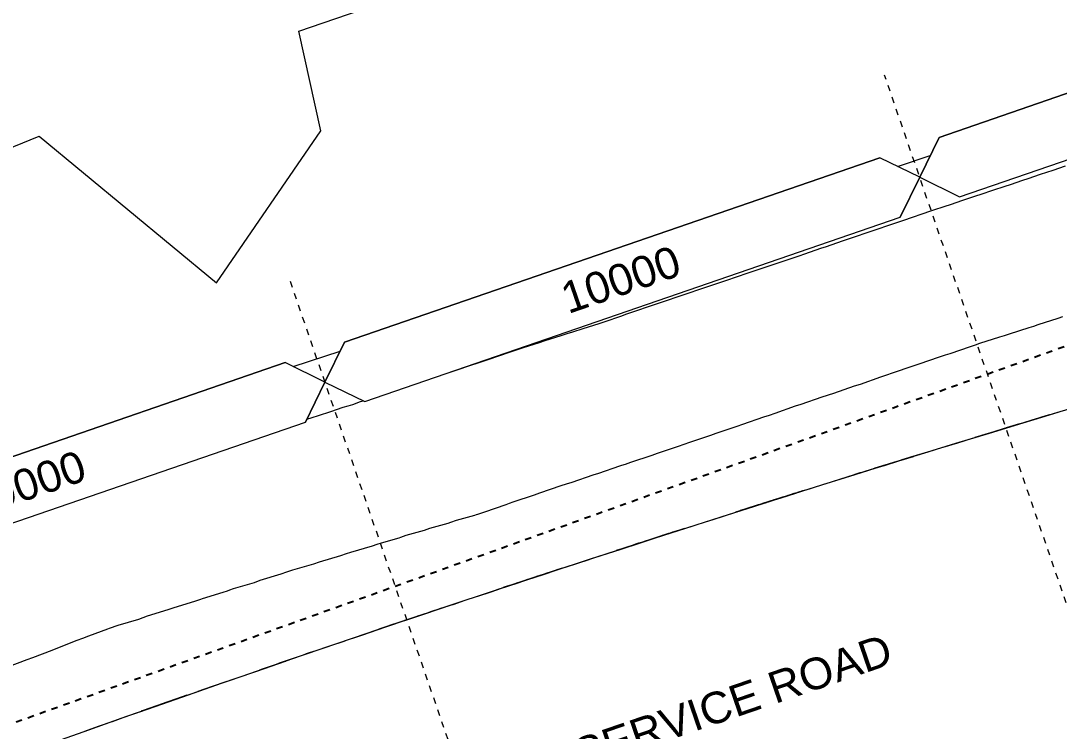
# Model space of a CAD drawing. Header units: metres. Extents: x -2477 to -2300, y 3875 to 4051.
# Drawn here: x -2411.54 to -2395.03, y 4025.26 to 4036.55 of the extents above; entities that cross this region are included whole.
import ezdxf

# ---------------------------------------------------------------- set-up
doc = ezdxf.new("R2010")
doc.units = ezdxf.units.M
doc.linetypes.add('BOUNDARY Tighter', pattern=[0.008, 0.004, -0.002, 0, -0.002])
doc.linetypes.add('Grid Line', pattern=[0.021, 0.012, -0.003, 0.003, -0.003])
for name, color, linetype, lineweight in [('A-ANNO-NOTE', 131, 'Continuous', 5), ('A-DETL', 90, 'Continuous', 13), ('A-DETL-GENF', 92, 'Continuous', 5), ('A-FLOR', 192, 'Continuous', 5), ('C-TOPO', 7, 'Continuous', 5), ('C-TOPO-MAJR', 7, 'Continuous', 20), ('C-TOPO-MINR', 7, 'Continuous', 5), ('G-ANNO-TEXT', 231, 'Continuous', 5), ('S-GRID', 1, 'Continuous', 5)]:
    doc.layers.add(name, color=color, linetype=linetype, lineweight=lineweight)
doc.styles.add('Arial', font='arial.ttf', dxfattribs={"height": 0.5})

# ---------------------------------------------------------------- blocks, each defined once
blk = doc.blocks.new('Dimension - Grids _2D_ - 1-200-1063965-GA - Part A')
at = {"layer": 'A-DETL-GENF'}
for p, q in [((-4.323, 0.5), (-4.823, 0)), ((-4.823, 0), (-4.323, 0.5)), ((4.677, 0.5), (-4.323, 0.5)), ((-4.323, 0.5), (4.677, 0.5)), ((5.177, 0), (4.677, 0.5)), ((5.177, 0), (4.677, 0.5)), ((-4.823, 0), (-4.323, -0.5)), ((4.677, -0.5), (5.177, 0)), ((5.177, 0), (4.677, -0.5)), ((-4.823, 0), (-4.323, -0.5)), ((-4.323, -0.5), (4.677, -0.5)), ((-4.323, -0.5), (4.677, -0.5))]:
    blk.add_line(p, q, dxfattribs=at)

msp = doc.modelspace()

# ---------------------------------------------------------------- linework, layer by layer
at = {"layer": 'A-DETL', "linetype": 'BOUNDARY Tighter', "lineweight": 25}
msp.add_line((-2388.3643, 4033.7254), (-2421.5847, 4021.8293), dxfattribs=at)
at = {"layer": 'A-FLOR'}
msp.add_arc((-2296.5921, 3702.791), 336, 101.5, 109.702284, dxfattribs=at)
msp.add_open_spline([(-2411.5112, 4024.9055), (-2400.2963, 4028.9215), (-2388.8681, 4032.3411), (-2377.2907, 4035.1452)], degree=3, dxfattribs=at)
at = {"layer": 'C-TOPO'}
for p, q in [((-2397.6042, 4034.2323), (-2397.0825, 4034.4051)), ((-2407.2115, 4031.0507), (-2406.4652, 4031.2979)), ((-2396.0746, 4030.0158), (-2396.2698, 4029.9563)), ((-2395.8837, 4030.0739), (-2396.175, 4029.9852)), ((-2395.8738, 4030.0769), (-2395.8837, 4030.0739)), ((-2396.2835, 4029.9522), (-2396.3752, 4029.9242)), ((-2396.2698, 4029.9563), (-2396.2835, 4029.9522)), ((-2398.2001, 4029.361), (-2398.2808, 4029.3359)), ((-2398.187, 4029.3651), (-2398.2001, 4029.361)), ((-2398.0175, 4029.4179), (-2398.187, 4029.3651)), ((-2397.85, 4029.47), (-2398.1057, 4029.3905)), ((-2397.8438, 4029.4719), (-2397.85, 4029.47)), ((-2399.8173, 4028.8525), (-2400.032, 4028.7843)), ((-2399.8037, 4028.8569), (-2399.8173, 4028.8525)), ((-2400.1115, 4028.7591), (-2400.1821, 4028.7366)), ((-2400.1029, 4028.7618), (-2400.1115, 4028.7591)), ((-2399.9568, 4028.8083), (-2400.1029, 4028.7618)), ((-2400.9827, 4028.4805), (-2401.015, 4028.4701)), ((-2401.8923, 4028.1869), (-2402.0176, 4028.1462)), ((-2401.7723, 4028.2258), (-2401.9541, 4028.1669)), ((-2402.0217, 4028.1449), (-2402.0792, 4028.1262)), ((-2402.9091, 4027.8553), (-2402.9675, 4027.8362)), ((-2403.9273, 4027.5197), (-2403.9724, 4027.5047)), ((-2403.921, 4027.5217), (-2403.9273, 4027.5197)), ((-2403.824, 4027.5539), (-2403.921, 4027.5217)), ((-2403.7329, 4027.584), (-2403.8722, 4027.5379)), ((-2403.7211, 4027.5879), (-2403.7329, 4027.584)), ((-2404.8551, 4027.2107), (-2404.9272, 4027.1865)), ((-2405.8335, 4026.8816), (-2405.8619, 4026.872)), ((-2405.8195, 4026.8863), (-2405.8335, 4026.8816)), ((-2405.7518, 4026.9092), (-2405.8195, 4026.8863)), ((-2405.6903, 4026.93), (-2405.7867, 4026.8974)), ((-2405.679, 4026.9338), (-2405.6903, 4026.93)), ((-2406.8362, 4026.5409), (-2406.9074, 4026.5165)), ((-2407.7308, 4026.2339), (-2407.748, 4026.228)), ((-2407.7194, 4026.2378), (-2407.7308, 4026.2339)), ((-2407.6756, 4026.2529), (-2407.7194, 4026.2378)), ((-2407.6978, 4026.2453), (-2407.633, 4026.2676)), ((-2407.633, 4026.2676), (-2407.6272, 4026.2696)), ((-2407.6219, 4026.2714), (-2407.6272, 4026.2696)), ((-2409.0857, 4025.7636), (-2409.5955, 4025.585)), ((-2408.9045, 4025.8269), (-2409.0857, 4025.7636)), ((-2409.6233, 4025.5752), (-2409.6309, 4025.5725)), ((-2409.6167, 4025.5775), (-2409.6233, 4025.5752)), ((-2409.5955, 4025.585), (-2409.6167, 4025.5775)), ((-2409.6059, 4025.5813), (-2409.5772, 4025.5914)), ((-2409.5772, 4025.5914), (-2409.5649, 4025.5957))]:
    msp.add_line(p, q, dxfattribs=at)
at = {"layer": 'C-TOPO', "flags": 128}
for points in [[(-2395.4835, 4030.1952), (-2395.258, 4030.2633), (-2395.0324, 4030.3313)], [(-2395.9381, 4030.0574), (-2395.713, 4030.1257), (-2395.4878, 4030.1939)], [(-2395.4878, 4030.1939), (-2395.4856, 4030.1945), (-2395.4835, 4030.1952)], [(-2396.4069, 4029.9145), (-2396.1756, 4029.9851), (-2395.9441, 4030.0555)], [(-2395.9441, 4030.0555), (-2395.9411, 4030.0564), (-2395.9381, 4030.0574)], [(-2396.8756, 4029.7709), (-2396.6441, 4029.8419), (-2396.4125, 4029.9127)], [(-2396.4125, 4029.9127), (-2396.4097, 4029.9136), (-2396.4069, 4029.9145)], [(-2397.3462, 4029.6259), (-2397.1147, 4029.6973), (-2396.8831, 4029.7686)], [(-2396.8831, 4029.7686), (-2396.8813, 4029.7691), (-2396.8794, 4029.7697)], [(-2396.8794, 4029.7697), (-2396.8775, 4029.7703), (-2396.8756, 4029.7709)], [(-2397.8131, 4029.4814), (-2397.5815, 4029.5532), (-2397.3498, 4029.6248)], [(-2397.3498, 4029.6248), (-2397.348, 4029.6254), (-2397.3462, 4029.6259)], [(-2398.7561, 4029.1872), (-2398.5212, 4029.2608), (-2398.2863, 4029.3342)], [(-2398.2863, 4029.3342), (-2398.2847, 4029.3347), (-2398.2831, 4029.3352)], [(-2398.2831, 4029.3352), (-2398.2815, 4029.3357), (-2398.2799, 4029.3362)], [(-2398.2799, 4029.3362), (-2398.0482, 4029.4084), (-2397.8165, 4029.4804)], [(-2397.8165, 4029.4804), (-2397.8148, 4029.4809), (-2397.8131, 4029.4814)], [(-2399.216, 4029.0426), (-2398.9877, 4029.1145), (-2398.7593, 4029.1862)], [(-2398.7593, 4029.1862), (-2398.7577, 4029.1867), (-2398.7561, 4029.1872)], [(-2399.6852, 4028.8944), (-2399.4536, 4028.9677), (-2399.222, 4029.0408)], [(-2399.222, 4029.0408), (-2399.2205, 4029.0412), (-2399.219, 4029.0417)], [(-2399.219, 4029.0417), (-2399.2175, 4029.0422), (-2399.216, 4029.0426)], [(-2400.1511, 4028.7464), (-2399.9197, 4028.82), (-2399.6881, 4028.8935)], [(-2399.6881, 4028.8935), (-2399.6867, 4028.8939), (-2399.6852, 4028.8944)], [(-2400.6198, 4028.5969), (-2400.3884, 4028.6708), (-2400.157, 4028.7446)], [(-2400.157, 4028.7446), (-2400.1556, 4028.745), (-2400.1541, 4028.7455)], [(-2400.1541, 4028.7455), (-2400.1526, 4028.746), (-2400.1511, 4028.7464)], [(-2401.0853, 4028.4476), (-2400.854, 4028.5218), (-2400.6228, 4028.5959)], [(-2400.6228, 4028.5959), (-2400.6213, 4028.5964), (-2400.6198, 4028.5969)], [(-2401.5503, 4028.2976), (-2401.3193, 4028.3722), (-2401.0883, 4028.4466)], [(-2401.0883, 4028.4466), (-2401.0868, 4028.4471), (-2401.0853, 4028.4476)], [(-2402.0184, 4028.146), (-2401.7876, 4028.2209), (-2401.5567, 4028.2956)], [(-2401.5567, 4028.2956), (-2401.5551, 4028.2961), (-2401.5535, 4028.2966)], [(-2401.5535, 4028.2966), (-2401.5519, 4028.2971), (-2401.5503, 4028.2976)], [(-2402.4828, 4027.9948), (-2402.2523, 4028.0699), (-2402.0217, 4028.1449)], [(-2402.0217, 4028.1449), (-2402.02, 4028.1454), (-2402.0184, 4028.146)], [(-2402.9505, 4027.8417), (-2402.7202, 4027.9172), (-2402.4897, 4027.9925)], [(-2402.4897, 4027.9925), (-2402.4881, 4027.993), (-2402.4864, 4027.9936)], [(-2402.4864, 4027.9936), (-2402.4846, 4027.9942), (-2402.4828, 4027.9948)], [(-2403.8818, 4027.5347), (-2403.6521, 4027.6107), (-2403.4223, 4027.6866)], [(-2403.4223, 4027.6866), (-2403.4203, 4027.6872), (-2403.4183, 4027.6879)], [(-2403.4183, 4027.6879), (-2403.4163, 4027.6886), (-2403.4143, 4027.6892)], [(-2403.4143, 4027.6892), (-2403.1843, 4027.7649), (-2402.9543, 4027.8405)], [(-2402.9543, 4027.8405), (-2402.9524, 4027.8411), (-2402.9505, 4027.8417)], [(-2404.2763, 4027.4038), (-2404.0812, 4027.4686), (-2403.8861, 4027.5333)], [(-2403.8861, 4027.5333), (-2403.884, 4027.534), (-2403.8818, 4027.5347)], [(-2404.6706, 4027.2724), (-2404.4756, 4027.3374), (-2404.2805, 4027.4024)], [(-2404.2805, 4027.4024), (-2404.2784, 4027.4031), (-2404.2763, 4027.4038)], [(-2405.0695, 4027.1388), (-2404.8746, 4027.2042), (-2404.6796, 4027.2693)], [(-2404.6796, 4027.2693), (-2404.6774, 4027.2701), (-2404.6751, 4027.2709)], [(-2404.6751, 4027.2709), (-2404.6728, 4027.2716), (-2404.6706, 4027.2724)], [(-2405.4563, 4027.0089), (-2405.2652, 4027.0731), (-2405.0741, 4027.1373)], [(-2405.0741, 4027.1373), (-2405.0718, 4027.1381), (-2405.0695, 4027.1388)], [(-2405.9243, 4026.8509), (-2405.6903, 4026.93), (-2405.4563, 4027.0089)], [(-2406.8601, 4026.5327), (-2406.63, 4026.6112), (-2406.3998, 4026.6896)], [(-2406.3998, 4026.6896), (-2406.3978, 4026.6903), (-2406.3959, 4026.6909)], [(-2406.3959, 4026.6909), (-2406.1657, 4026.7691), (-2405.9356, 4026.8471)], [(-2405.9356, 4026.8471), (-2405.9327, 4026.848), (-2405.9298, 4026.849)], [(-2405.9298, 4026.849), (-2405.9271, 4026.85), (-2405.9243, 4026.8509)], [(-2407.3241, 4026.3738), (-2407.094, 4026.4527), (-2406.8639, 4026.5314)], [(-2406.8639, 4026.5314), (-2406.862, 4026.5321), (-2406.8601, 4026.5327)], [(-2407.7917, 4026.2129), (-2407.5617, 4026.2921), (-2407.3317, 4026.3712)], [(-2407.3317, 4026.3712), (-2407.3298, 4026.3718), (-2407.3279, 4026.3725)], [(-2407.3279, 4026.3725), (-2407.326, 4026.3731), (-2407.3241, 4026.3738)], [(-2408.2551, 4026.0527), (-2408.0253, 4026.1322), (-2407.7955, 4026.2116)], [(-2407.7955, 4026.2116), (-2407.7936, 4026.2122), (-2407.7917, 4026.2129)], [(-2408.7222, 4025.8904), (-2408.4926, 4025.9703), (-2408.2628, 4026.05)], [(-2408.2628, 4026.05), (-2408.259, 4026.0513), (-2408.2551, 4026.0527)], [(-2409.1858, 4025.7286), (-2408.956, 4025.8089), (-2408.7261, 4025.889)], [(-2408.7261, 4025.889), (-2408.7242, 4025.8897), (-2408.7222, 4025.8904)], [(-2409.6517, 4025.5652), (-2409.4227, 4025.6456), (-2409.1936, 4025.7259)], [(-2409.1936, 4025.7259), (-2409.1917, 4025.7265), (-2409.1897, 4025.7272)], [(-2409.1897, 4025.7272), (-2409.1878, 4025.7279), (-2409.1858, 4025.7286)], [(-2410.0846, 4025.4127), (-2409.8703, 4025.4883), (-2409.6559, 4025.5637)], [(-2409.6559, 4025.5637), (-2409.6538, 4025.5645), (-2409.6517, 4025.5652)], [(-2410.5239, 4025.2573), (-2410.3065, 4025.3343), (-2410.0891, 4025.4111)], [(-2410.0891, 4025.4111), (-2410.0868, 4025.4119), (-2410.0846, 4025.4127)], [(-2410.5279, 4025.2559), (-2410.5259, 4025.2566), (-2410.5239, 4025.2573)]]:
    msp.add_lwpolyline(points, dxfattribs=at)
at = {"layer": 'C-TOPO'}
for start, end in [(106.787806, 106.932232), (106.77504, 106.896474), (107.126165, 107.278504), (107.119932, 107.247513), (107.466123, 107.62477), (107.465601, 107.597404), (107.813999, 107.971032), (107.812362, 107.948869), (108.163682, 108.31729), (108.160737, 108.298826), (108.515362, 108.663544), (108.511745, 108.650456), (108.871439, 109.009793), (108.867894, 109.000117), (109.238136, 109.350523)]:
    msp.add_arc((-2298.1113, 3708.2316), 336.3657, start, end, dxfattribs=at)
at = {"layer": 'C-TOPO-MAJR', "color": 8, "lineweight": 15}
for p, q in [((-2395.3279, 4034.1094), (-2395.1313, 4034.1761)), ((-2395.1313, 4034.1761), (-2394.9346, 4034.2429)), ((-2395.8054, 4033.9475), (-2395.6092, 4034.014)), ((-2395.6092, 4034.014), (-2395.5242, 4034.0428)), ((-2395.5242, 4034.0428), (-2395.3279, 4034.1094)), ((-2396.3598, 4033.7641), (-2396.2739, 4033.7909)), ((-2396.2739, 4033.7909), (-2396.087, 4033.8543)), ((-2396.087, 4033.8543), (-2395.8908, 4033.9208)), ((-2395.8908, 4033.9208), (-2395.8054, 4033.9475)), ((-2396.8468, 4033.6015), (-2396.7604, 4033.6284)), ((-2396.7604, 4033.6284), (-2396.5647, 4033.6947)), ((-2396.5647, 4033.6947), (-2396.3598, 4033.7641)), ((-2397.3336, 4033.4364), (-2397.2451, 4033.4668)), ((-2397.2451, 4033.4668), (-2397.0424, 4033.5352)), ((-2397.0424, 4033.5352), (-2396.8468, 4033.6015)), ((-2397.7893, 4033.2825), (-2397.5362, 4033.368)), ((-2397.5362, 4033.368), (-2397.3336, 4033.4364)), ((-2398.4799, 4033.0484), (-2398.225, 4033.1345)), ((-2398.225, 4033.1345), (-2398.1356, 4033.1651)), ((-2398.1356, 4033.1651), (-2397.8783, 4033.252)), ((-2397.8783, 4033.252), (-2397.7893, 4033.2825)), ((-2398.7345, 4032.9624), (-2398.4799, 4033.0484)), ((-2399.6775, 4032.643), (-2399.1694, 4032.8146)), ((-2399.1694, 4032.8146), (-2399.0789, 4032.8456)), ((-2399.0789, 4032.8456), (-2398.8245, 4032.9315)), ((-2398.8245, 4032.9315), (-2398.7345, 4032.9624)), ((-2399.7699, 4032.6118), (-2399.6775, 4032.643)), ((-2400.3671, 4032.4091), (-2400.1136, 4032.4948)), ((-2400.1136, 4032.4948), (-2400.0236, 4032.5261)), ((-2400.0236, 4032.5261), (-2399.7699, 4032.6118)), ((-2400.7123, 4032.2921), (-2400.6204, 4032.3236)), ((-2400.6204, 4032.3236), (-2400.3671, 4032.4091)), ((-2401.3106, 4032.0895), (-2401.0577, 4032.1749)), ((-2401.0577, 4032.1749), (-2400.9654, 4032.2066)), ((-2400.9654, 4032.2066), (-2400.7123, 4032.2921)), ((-2401.9087, 4031.8876), (-2401.4035, 4032.0577)), ((-2401.4035, 4032.0577), (-2401.3106, 4032.0895)), ((-2402.2543, 4031.7706), (-2402.002, 4031.8556)), ((-2402.002, 4031.8556), (-2401.9087, 4031.8876)), ((-2402.7667, 4031.6047), (-2402.6019, 4031.6592)), ((-2402.6019, 4031.6592), (-2402.348, 4031.7385)), ((-2402.348, 4031.7385), (-2402.2543, 4031.7706)), ((-2403.205, 4031.468), (-2402.9494, 4031.5478)), ((-2402.9494, 4031.5478), (-2402.8565, 4031.5797)), ((-2402.8565, 4031.5797), (-2402.7667, 4031.6047)), ((-2403.803, 4031.2687), (-2403.5498, 4031.3526)), ((-2403.5498, 4031.3526), (-2403.2977, 4031.4362)), ((-2403.2977, 4031.4362), (-2403.205, 4031.468)), ((-2404.2391, 4031.122), (-2404.1458, 4031.154)), ((-2404.1458, 4031.154), (-2403.8959, 4031.2368)), ((-2403.8959, 4031.2368), (-2403.803, 4031.2687)), ((-2404.6668, 4030.9773), (-2404.5731, 4031.0095)), ((-2404.5731, 4031.0095), (-2404.4171, 4031.062)), ((-2404.4171, 4031.062), (-2404.2391, 4031.122)), ((-2404.6954, 4030.9677), (-2404.6668, 4030.9773)), ((-2406.266, 4030.4516), (-2406.141, 4030.4941)), ((-2406.141, 4030.4941), (-2406.0988, 4030.5081)), ((-2406.8119, 4030.2721), (-2406.6126, 4030.3391)), ((-2406.6126, 4030.3391), (-2406.417, 4030.4048)), ((-2406.417, 4030.4048), (-2406.3383, 4030.4278)), ((-2406.3383, 4030.4278), (-2406.266, 4030.4516)), ((-2406.993, 4030.2157), (-2406.9082, 4030.2442)), ((-2406.9082, 4030.2442), (-2406.8119, 4030.2721))]:
    msp.add_line(p, q, dxfattribs=at)
at = {"layer": 'C-TOPO-MINR', "color": 253}
for p, q in [((-2407.1202, 4036.382), (-2405.3353, 4036.9984)), ((-2406.771, 4034.799), (-2407.1202, 4036.382)), ((-2408.429, 4032.3823), (-2406.771, 4034.799)), ((-2414.0033, 4033.5997), (-2411.2517, 4034.7116)), ((-2411.2517, 4034.7116), (-2408.429, 4032.3823)), ((-2395.3647, 4031.7212), (-2395.0487, 4031.82)), ((-2395.0487, 4031.82), (-2394.9747, 4031.8451)), ((-2395.8254, 4031.5735), (-2395.5085, 4031.6725)), ((-2395.5085, 4031.6725), (-2395.4384, 4031.6963)), ((-2395.4384, 4031.6963), (-2395.3647, 4031.7212)), ((-2396.2927, 4031.4236), (-2395.9751, 4031.5228)), ((-2395.9751, 4031.5228), (-2395.9019, 4031.5475)), ((-2395.9019, 4031.5475), (-2395.8254, 4031.5735)), ((-2396.7655, 4031.2622), (-2396.4407, 4031.3735)), ((-2396.4407, 4031.3735), (-2396.3654, 4031.3989)), ((-2396.3654, 4031.3989), (-2396.2927, 4031.4236)), ((-2397.2595, 4031.0938), (-2396.934, 4031.2053)), ((-2396.934, 4031.2053), (-2396.8404, 4031.2369)), ((-2396.8404, 4031.2369), (-2396.7655, 4031.2622)), ((-2397.6808, 4030.9499), (-2397.3541, 4031.0618)), ((-2397.3541, 4031.0618), (-2397.2595, 4031.0938)), ((-2398.1945, 4030.7748), (-2397.8672, 4030.8869)), ((-2397.8672, 4030.8869), (-2397.774, 4030.9184)), ((-2397.774, 4030.9184), (-2397.6808, 4030.9499)), ((-2398.6155, 4030.631), (-2398.2871, 4030.7435)), ((-2398.2871, 4030.7435), (-2398.1945, 4030.7748)), ((-2399.1337, 4030.4561), (-2398.7994, 4030.5689)), ((-2398.7994, 4030.5689), (-2398.6155, 4030.631)), ((-2399.5501, 4030.3121), (-2399.225, 4030.4253)), ((-2399.225, 4030.4253), (-2399.1337, 4030.4561)), ((-2400.0624, 4030.1374), (-2399.7315, 4030.2508)), ((-2399.7315, 4030.2508), (-2399.6408, 4030.2814)), ((-2399.6408, 4030.2814), (-2399.5501, 4030.3121)), ((-2400.574, 4029.963), (-2400.4845, 4029.9932)), ((-2400.4845, 4029.9932), (-2400.1524, 4030.107)), ((-2400.1524, 4030.107), (-2400.0624, 4030.1374)), ((-2401.085, 4029.7889), (-2400.9073, 4029.8488)), ((-2400.9073, 4029.8488), (-2400.574, 4029.963)), ((-2401.5071, 4029.6448), (-2401.4189, 4029.6745)), ((-2401.4189, 4029.6745), (-2401.085, 4029.7889)), ((-2401.9877, 4029.4834), (-2401.9304, 4029.5024)), ((-2401.9304, 4029.5024), (-2401.8422, 4029.53)), ((-2401.8422, 4029.53), (-2401.5071, 4029.6448)), ((-2402.7787, 4029.2169), (-2402.4425, 4029.3322)), ((-2402.4425, 4029.3322), (-2402.3542, 4029.3598)), ((-2402.3542, 4029.3598), (-2402.0189, 4029.4747)), ((-2402.0189, 4029.4747), (-2401.9877, 4029.4834)), ((-2402.9522, 4029.1594), (-2402.8653, 4029.1882)), ((-2402.8653, 4029.1882), (-2402.7787, 4029.2169)), ((-2403.7123, 4028.8997), (-2403.3743, 4029.0156)), ((-2403.3743, 4029.0156), (-2403.289, 4029.0439)), ((-2403.289, 4029.0439), (-2402.9522, 4029.1594)), ((-2404.1645, 4028.7453), (-2403.8255, 4028.8616)), ((-2403.8255, 4028.8616), (-2403.7726, 4028.8794)), ((-2403.7726, 4028.8794), (-2403.7123, 4028.8997)), ((-2404.6178, 4028.608), (-2404.3251, 4028.6913)), ((-2404.3251, 4028.6913), (-2404.2963, 4028.7009)), ((-2404.2963, 4028.7009), (-2404.276, 4028.7078)), ((-2404.276, 4028.7078), (-2404.1645, 4028.7453)), ((-2405.0388, 4028.4814), (-2404.7471, 4028.5645)), ((-2404.7471, 4028.5645), (-2404.7037, 4028.5791)), ((-2404.7037, 4028.5791), (-2404.6178, 4028.608)), ((-2405.5273, 4028.3322), (-2405.5022, 4028.3405)), ((-2405.5022, 4028.3405), (-2405.4587, 4028.3552)), ((-2405.4587, 4028.3552), (-2405.4156, 4028.3695)), ((-2405.4156, 4028.3695), (-2405.1253, 4028.4522)), ((-2405.1253, 4028.4522), (-2405.0818, 4028.467)), ((-2405.0818, 4028.467), (-2405.0388, 4028.4814)), ((-2406.2942, 4028.103), (-2405.949, 4028.2031)), ((-2405.949, 4028.2031), (-2405.8789, 4028.2267)), ((-2405.8789, 4028.2267), (-2405.8102, 4028.2498)), ((-2405.8102, 4028.2498), (-2405.5273, 4028.3322)), ((-2406.7929, 4027.9491), (-2406.4551, 4028.049)), ((-2406.4551, 4028.049), (-2406.3655, 4028.0791)), ((-2406.3655, 4028.0791), (-2406.2942, 4028.103)), ((-2407.2195, 4027.8194), (-2406.8839, 4027.9186)), ((-2406.8839, 4027.9186), (-2406.7929, 4027.9491)), ((-2407.7375, 4027.6559), (-2407.4026, 4027.755)), ((-2407.4026, 4027.755), (-2407.3116, 4027.7884)), ((-2407.3116, 4027.7884), (-2407.2195, 4027.8194)), ((-2408.2197, 4027.5021), (-2408.1625, 4027.5236)), ((-2408.1625, 4027.5236), (-2407.8295, 4027.6222)), ((-2407.8295, 4027.6222), (-2407.7375, 4027.6559)), ((-2408.7737, 4027.322), (-2408.6814, 4027.3563)), ((-2408.6814, 4027.3563), (-2408.6556, 4027.3653)), ((-2408.6556, 4027.3653), (-2408.3234, 4027.4639)), ((-2408.3234, 4027.4639), (-2408.2555, 4027.4895)), ((-2408.2555, 4027.4895), (-2408.2197, 4027.5021)), ((-2409.5279, 4027.0897), (-2409.1988, 4027.1889)), ((-2409.1988, 4027.1889), (-2409.1046, 4027.2238)), ((-2409.1046, 4027.2238), (-2408.7737, 4027.322)), ((-2409.9923, 4026.943), (-2409.6643, 4027.0392)), ((-2409.6643, 4027.0392), (-2409.5279, 4027.0897)), ((-2410.4602, 4026.7731), (-2410.1581, 4026.8815)), ((-2410.1581, 4026.8815), (-2410.1311, 4026.8917)), ((-2410.1311, 4026.8917), (-2409.9923, 4026.943)), ((-2410.9521, 4026.5799), (-2410.6489, 4026.7022)), ((-2410.6489, 4026.7022), (-2410.5548, 4026.7375)), ((-2410.5548, 4026.7375), (-2410.4602, 4026.7731)), ((-2411.3501, 4026.4287), (-2411.0455, 4026.5448)), ((-2411.0455, 4026.5448), (-2410.9521, 4026.5799)), ((-2411.7486, 4026.2773), (-2411.4428, 4026.3938)), ((-2411.4428, 4026.3938), (-2411.3501, 4026.4287))]:
    msp.add_line(p, q, dxfattribs=at)

# ---------------------------------------------------------------- block references
at = {"layer": 'A-DETL-GENF', "rotation": 19.00040712023049}
for p in [(-2392.6909, 4035.6301), (-2402.1461, 4032.3743), (-2411.6012, 4029.1186)]:
    msp.add_blockref('Dimension - Grids _2D_ - 1-200-1063965-GA - Part A', p, dxfattribs=at)

# ---------------------------------------------------------------- texts
at = {"layer": 'A-ANNO-NOTE', "char_height": 0.5, "width": 2.324894, "attachment_point": 1, "rotation": 19.00041, "style": 'Arial'}
for insert in [(-2403.0044, 4032.3574), (-2412.4596, 4029.1016)]:
    msp.add_mtext('10000', dxfattribs=dict(at, insert=insert))

# ---------------------------------------------------------------- next in the draw order: texts
at = {"layer": 'G-ANNO-TEXT', "color": 7, "insert": (-2402.7983, 4025.1036), "char_height": 0.5, "width": 6.381432, "attachment_point": 1, "rotation": 18.91654, "style": 'Arial', "bg_fill": 3, "box_fill_scale": 1.25, "bg_fill_color": 256, "bg_fill_true_color": 13158600, "bg_fill_transparency": 0}
msp.add_mtext('SERVICE ROAD', dxfattribs=at)

# ---------------------------------------------------------------- next in the draw order: linework, layer by layer
at = {"layer": 'S-GRID', "linetype": 'Grid Line'}
for p, q in [((-2374.6708, 3968.4844), (-2397.8108, 4035.6862)), ((-2385.2807, 3968.5821), (-2407.266, 4032.4305))]:
    msp.add_line(p, q, dxfattribs=at)

doc.saveas('drawing.dxf')
